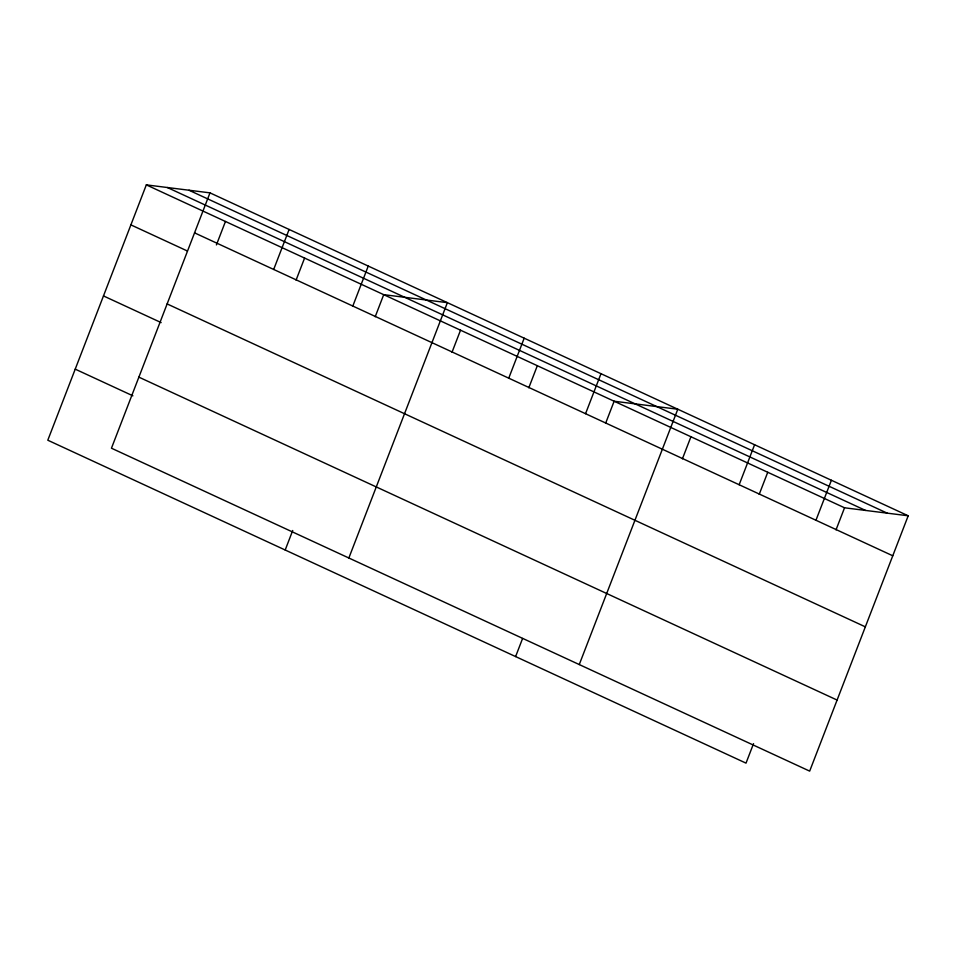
<?xml version="1.0" encoding="UTF-8"?>
<svg xmlns="http://www.w3.org/2000/svg" width="956" height="956" viewBox="0 0 956 956"><rect width="100%" height="100%" fill="white"/><g stroke="black" fill="none" stroke-linecap="round" stroke-linejoin="round"><path stroke-width="1.43" d="M209.985 192.861L111.458 448.209L809.672 771.122L908.2 515.786L209.985 192.861L146.328 184.878L47.8 440.214L746.015 763.139L753.543 743.625M216.415 244.915L225.461 221.469M273.679 269.461L289.118 229.464M296.073 280.132L304.594 258.072M352.812 306.063L368.251 266.067M285.199 550.011L292.715 530.496M375.206 316.735L383.715 294.663L447.384 302.658L348.856 557.993M452.009 352.262L460.529 330.19M508.747 378.182L524.187 338.185M528.811 387.778L537.332 365.706M585.55 413.697L600.989 373.7M515.607 656.569L522.597 638.453M605.614 423.293L614.134 401.233L677.792 409.228L579.264 664.563M682.417 458.82L690.937 436.749M739.155 484.74L754.595 444.743M759.219 494.336L767.74 472.276M815.958 520.267L831.397 480.27M836.022 529.863L844.542 507.791L908.2 515.786M188.977 190.232L887.192 513.145M167.336 187.507L865.55 510.432M146.328 184.878L844.542 507.791M194.558 232.858L892.773 555.783M130.888 224.875L187.221 250.926M167.133 303.924L865.347 626.849M103.475 295.93L161.146 322.602M138.883 377.142L837.098 700.067M75.225 369.147L132.896 395.82"/></g></svg>
